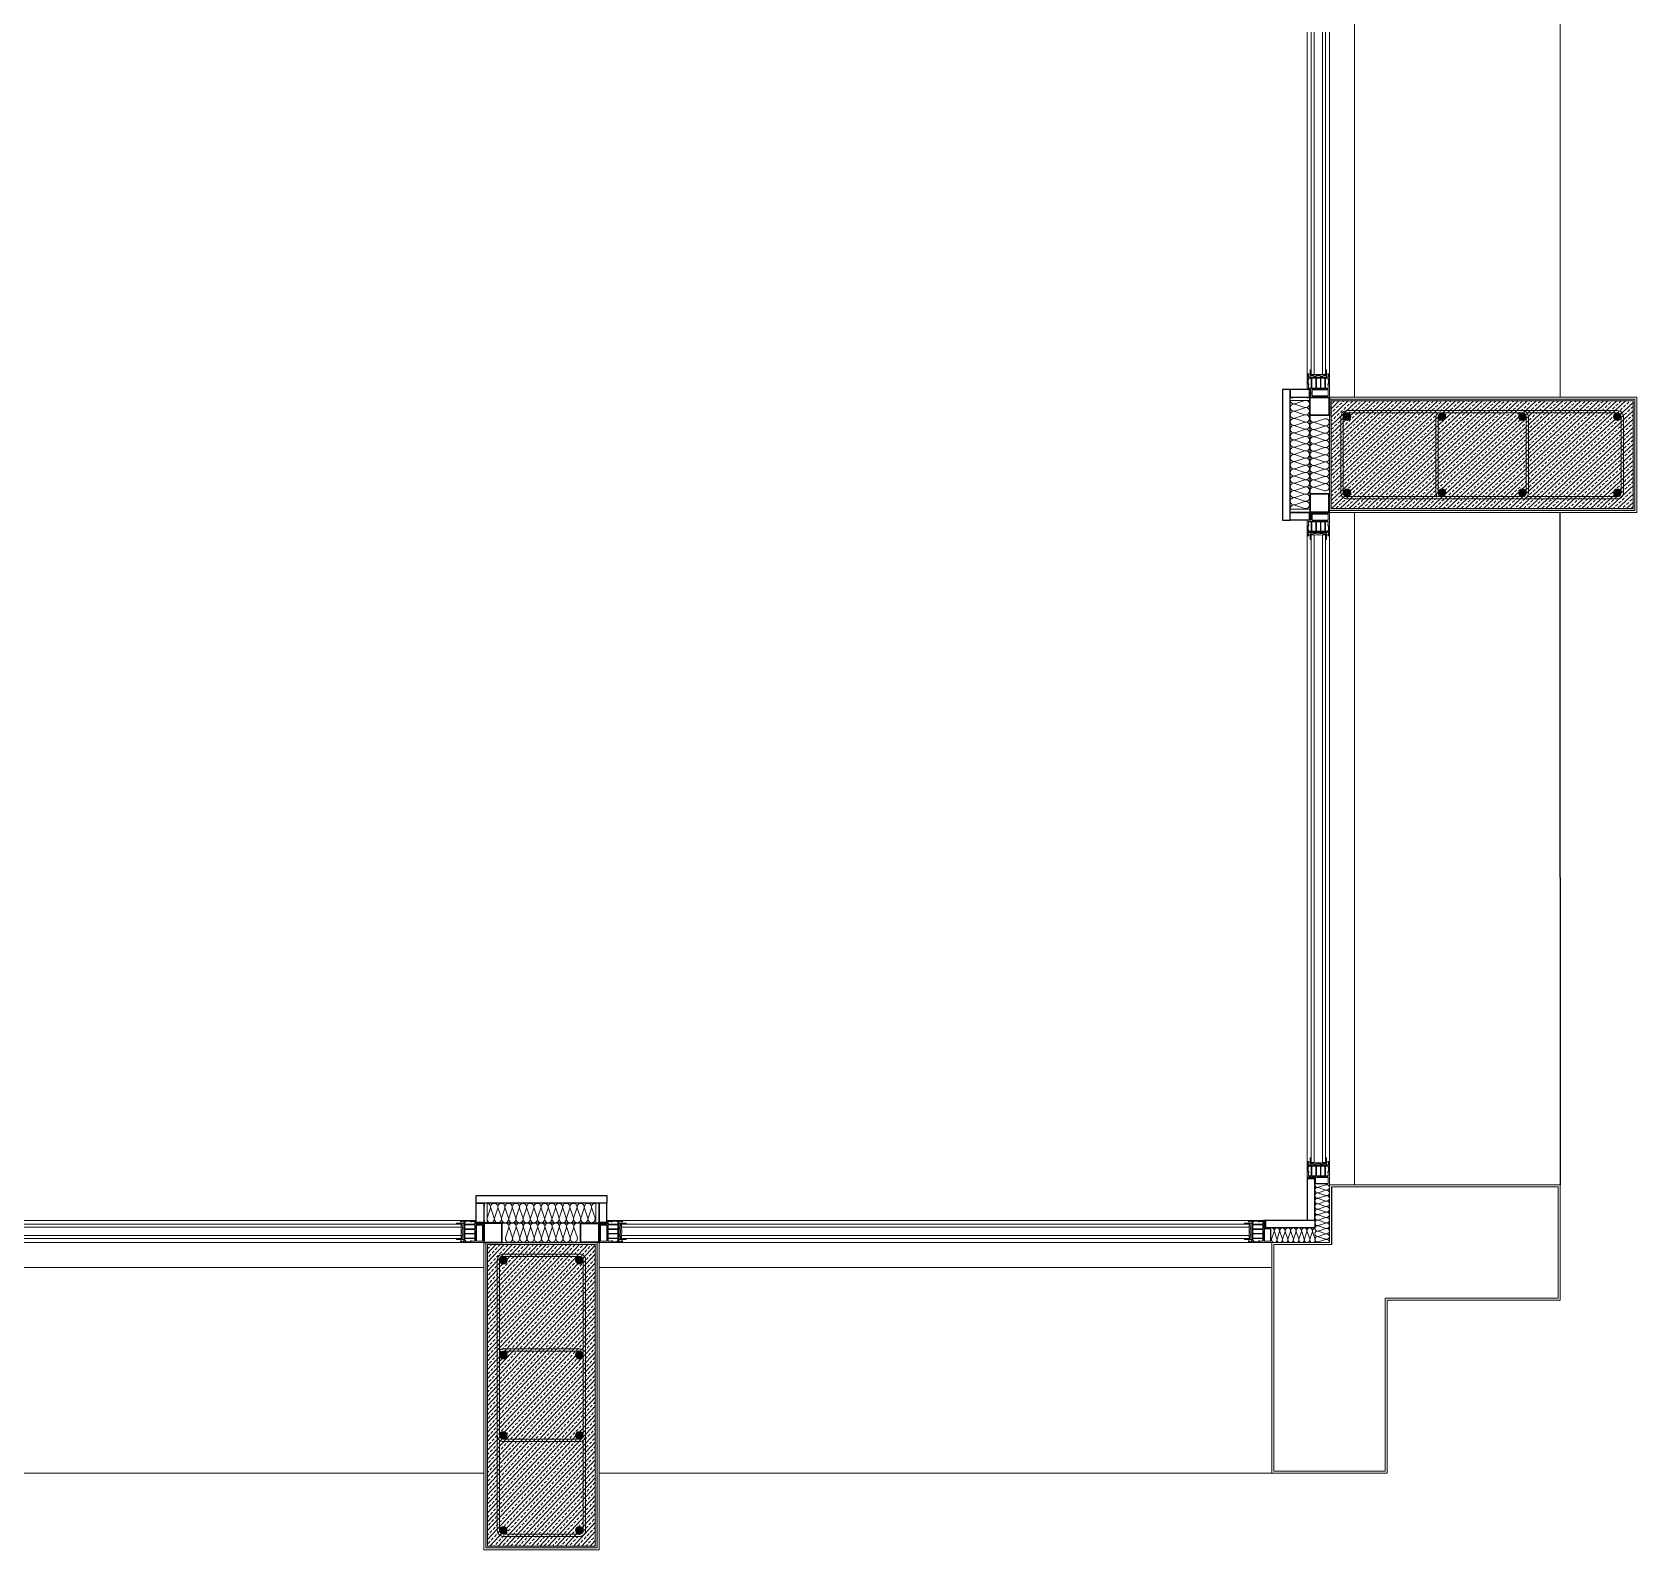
# Model space of a CAD drawing. Header units: metres. Extents: x -175 to 101, y -7 to 93.
# Drawn here: x -52.179 to -48.004, y 25.776 to 29.726 of the extents above; entities that cross this region are included whole.
import ezdxf

# ---------------------------------------------------------------- set-up
doc = ezdxf.new("R2010")
doc.units = ezdxf.units.M
doc.linetypes.add('GESTRICHELT', pattern=[0.75, 0.5, -0.25])
for name, color, linetype, lineweight, transparency in [('DC_AISLAMIENTO', 14, 'Continuous', 9, 0.3), ('DC_ARMADURA', 251, 'Continuous', 9, 0.3), ('DC_SOMBREADO', 252, 'Continuous', 9, 0.4), ('DC_TRANSPARENTE', 251, 'Continuous', 9, 0.4)]:
    doc.layers.add(name, color=color, linetype=linetype, lineweight=lineweight, transparency=transparency)
doc.layers.add('DC_LINEA', color=251, linetype='Continuous', lineweight=9)
pattern_1 = [(45, (2441.5511178, 6260.1290218), (-0.00112253201513, 0.00112253201513), []), (135, (2441.5511178, 6260.1290218), (-0.00112253201513, -0.00112253201513), [])]

# ---------------------------------------------------------------- blocks, each defined once
blk = doc.blocks.new('AISLM1')
at = {"layer": 'DC_AISLAMIENTO'}
for p, q in [((-6235.44, 2491.68), (-6235.419, 2491.743)), ((-6235.417, 2491.743), (-6235.396, 2491.68))]:
    blk.add_line(p, q, dxfattribs=at)
for centre, start, end in [((-6235.44, 2491.749), 345, 90), ((-6235.418, 2491.674), 165.0001, 15), ((-6235.395, 2491.749), 90, 195)]:
    blk.add_arc(centre, 0.0225, start, end, dxfattribs=at)
blk = doc.blocks.new('PILAR DE ACEROO')
at = {"layer": 'DC_SOMBREADO', "linetype": 'Continuous', "true_color": 0x000000, "transparency": 33554495}
h = blk.add_hatch(color=18, dxfattribs=at)
h.dxf.hatch_style = 1
h.paths.add_polyline_path([(-6241.0549, 2490.2542), (-6241.3449, 2490.2542), (-6241.3449, 2489.4592), (-6241.0549, 2489.4592)])
h.paths.add_polyline_path([(-6241.0599, 2490.2492), (-6241.0599, 2489.4642), (-6241.3399, 2489.4642), (-6241.3399, 2490.2492)], flags=16)
at = {"layer": 'DC_LINEA', "linetype": 'Continuous'}
for points in [[(-6241.3449, 2489.4592), (-6241.0549, 2489.4592), (-6241.0549, 2490.2542), (-6241.3449, 2490.2542)], [(-6241.3399, 2489.4642), (-6241.0599, 2489.4642), (-6241.0599, 2490.2492), (-6241.3399, 2490.2492)]]:
    blk.add_lwpolyline(points, close=True, dxfattribs=at)
blk = doc.blocks.new('PILAR')
at = {"layer": 'DC_ARMADURA'}
h = blk.add_hatch(color=256, dxfattribs=at)
edge = h.paths.add_edge_path()
edge.add_arc((-6240.6805, 2491.3112), 0.01, 0, 360)
h = blk.add_hatch(color=256, dxfattribs=at)
edge = h.paths.add_edge_path()
edge.add_arc((-6240.4825, 2491.3112), 0.01, 0, 360)
h = blk.add_hatch(color=256, dxfattribs=at)
edge = h.paths.add_edge_path()
edge.add_arc((-6240.6805, 2491.0641), 0.01, 0, 360)
h = blk.add_hatch(color=256, dxfattribs=at)
edge = h.paths.add_edge_path()
edge.add_arc((-6240.4825, 2491.0641), 0.01, 0, 360)
h = blk.add_hatch(color=256, dxfattribs=at)
edge = h.paths.add_edge_path()
edge.add_arc((-6240.6805, 2490.8554), 0.01, 0, 360)
h = blk.add_hatch(color=256, dxfattribs=at)
edge = h.paths.add_edge_path()
edge.add_arc((-6240.4825, 2490.8554), 0.01, 0, 360)
h = blk.add_hatch(color=256, dxfattribs=at)
edge = h.paths.add_edge_path()
edge.add_arc((-6240.6805, 2490.6082), 0.01, 0, 360)
h = blk.add_hatch(color=256, dxfattribs=at)
edge = h.paths.add_edge_path()
edge.add_arc((-6240.4825, 2490.6082), 0.01, 0, 360)
at = {"layer": 'DC_SOMBREADO', "linetype": 'Continuous', "true_color": 0x000000, "transparency": 33554495}
h = blk.add_hatch(dxfattribs=at)
h.set_pattern_fill('BRASS', color=18, scale=0.0025, angle=47)
h.set_pattern_definition([(47, (0.165137, -2.296176), (-0.011610240013, 0.010826723966), []), (47, (0.159331, -2.290762), (-0.011610240013, 0.010826723966), [0.0079375, -0.00396875])])
h.paths.add_polyline_path([(-6240.4415, 2491.3522), (-6240.7215, 2491.3522), (-6240.7215, 2490.5672), (-6240.4415, 2490.5672)])
at = {"layer": 'DC_ARMADURA'}
for p, q in [((-6240.6905, 2490.8429), (-6240.6905, 2490.6082)), ((-6240.4725, 2490.6082), (-6240.4725, 2490.8429)), ((-6240.6805, 2490.5982), (-6240.4825, 2490.5982))]:
    blk.add_line(p, q, dxfattribs=at)
for points in [[(-6240.6965, 2490.6082, 0.414214), (-6240.6805, 2490.5922), (-6240.4825, 2490.5922, 0.414214), (-6240.4665, 2490.6082), (-6240.4665, 2491.3112, 0.414214), (-6240.4825, 2491.3272), (-6240.6805, 2491.3272, 0.414214), (-6240.6965, 2491.3112)], [(-6240.4725, 2491.3112, 0.414214), (-6240.4825, 2491.3212), (-6240.6805, 2491.3212, 0.414214), (-6240.6905, 2491.3112), (-6240.6905, 2490.8554, 0.414214), (-6240.6805, 2490.8454), (-6240.4825, 2490.8454, 0.414214), (-6240.4725, 2490.8554)]]:
    blk.add_lwpolyline(points, format="xyb", close=True, dxfattribs=at)
for points in [[(-6240.4725, 2491.0766, 0.170404), (-6240.4825, 2491.0801), (-6240.6805, 2491.0801, 0.170404), (-6240.6905, 2491.0766)], [(-6240.4725, 2491.0641, 0.414214), (-6240.4825, 2491.0741), (-6240.6805, 2491.0741, 0.414214), (-6240.6905, 2491.0641)], [(-6240.6965, 2490.8554, 0.414214), (-6240.6805, 2490.8394), (-6240.4825, 2490.8394, 0.414214), (-6240.4665, 2490.8554)]]:
    blk.add_lwpolyline(points, format="xyb", dxfattribs=at)
for centre in [(-6240.6805, 2491.3112), (-6240.4825, 2491.3112), (-6240.6805, 2491.0641), (-6240.4825, 2491.0641), (-6240.6805, 2490.8554), (-6240.4825, 2490.8554), (-6240.6805, 2490.6082), (-6240.4825, 2490.6082)]:
    blk.add_circle(centre, 0.01, dxfattribs=at)
for centre, start, end in [((-6240.6805, 2490.6082), 180, 270), ((-6240.4825, 2490.6082), 270, 0)]:
    blk.add_arc(centre, 0.01, start, end, dxfattribs=at)
at = {"layer": 'DC_LINEA', "linetype": 'Continuous'}
for p, q in [((-6240.7315, 2491.3572), (-6240.4315, 2491.3572)), ((-6240.7255, 2491.3572), (-6240.7265, 2491.3572))]:
    blk.add_line(p, q, dxfattribs=at)
blk.add_lwpolyline([(-6240.7315, 2491.3572), (-6240.7315, 2490.5572), (-6240.4315, 2490.5572), (-6240.4315, 2491.3572)], dxfattribs=at)
blk.add_blockref('PILAR DE ACEROO', (0.6184, 1.1031), dxfattribs=at)
blk = doc.blocks.new('C70')
at = {"const_width": 2}
for points in [[(-34.5, 1.3), (-34.5, 29)], [(-33.3, 0), (-32, 0)], [(-29.9, 1.1), (-26.1, 1.1)], [(23, 0), (-24, 0)], [(28.9, 1.1), (25, 1.1)], [(32.2, 0), (30.9, 0)], [(33.5, 1.3), (33.5, 29)]]:
    blk.add_lwpolyline(points, dxfattribs=at)
for points in [[(-33.3, 0, -0.414214), (-34.5, 1.3)], [(-29.9, 1.1, 0.247529), (-31, 0.5, -0.247529), (-32, 0)], [(-24, 0, -0.247529), (-25.1, 0.5, 0.247529), (-26.1, 1.1)], [(23, 0, 0.247529), (24, 0.5, -0.247529), (25, 1.1)], [(28.9, 1.1, -0.247529), (29.9, 0.5, 0.247529), (30.9, 0)], [(32.2, 0, 0.414214), (33.5, 1.3)]]:
    blk.add_lwpolyline(points, format="xyb", dxfattribs=at)
blk = doc.blocks.new('VENT555')
for p, q in [((2383.4051, 1578.1346), (2383.4051, 1578.1277)), ((2383.4051, 1578.1261), (2383.4051, 1578.1155)), ((2383.4051, 1578.1139), (2383.4051, 1578.1034)), ((2383.4084, 1578.125), (2383.4084, 1578.0833)), ((2383.4251, 1578.125), (2383.4251, 1578.0833)), ((2383.4051, 1578.1023), (2383.4051, 1578.0917)), ((2383.4051, 1578.0901), (2383.4051, 1578.0833))]:
    blk.add_line(p, q)
at = {"layer": 'DC_LINEA', "color": 7, "lineweight": 0}
for p, q in [((2383.3127, 1578.1277), (2382.4784, 1578.1277)), ((2382.4784, 1578.1198), (2383.3127, 1578.1198)), ((2383.3698, 1578.1277), (2383.3127, 1578.1277)), ((2383.3127, 1578.1198), (2383.3698, 1578.1198)), ((2383.3677, 1578.1335), (2383.3677, 1578.1378)), ((2383.3677, 1578.1378), (2383.4084, 1578.1378)), ((2383.3709, 1578.1335), (2383.3677, 1578.1335)), ((2383.3767, 1578.1356), (2383.3693, 1578.1356)), ((2383.3693, 1578.1356), (2383.3693, 1578.1346)), ((2383.3693, 1578.1346), (2383.3709, 1578.1346)), ((2383.3698, 1578.1198), (2383.3698, 1578.1277)), ((2383.3709, 1578.1346), (2383.3709, 1578.1341)), ((2383.3709, 1578.1341), (2383.3709, 1578.1335)), ((2383.3751, 1578.1335), (2383.3751, 1578.1346)), ((2383.3751, 1578.1346), (2383.3767, 1578.1346)), ((2383.3815, 1578.1335), (2383.3751, 1578.1335)), ((2383.3767, 1578.1346), (2383.3767, 1578.1356)), ((2383.3778, 1578.0864), (2383.3778, 1578.1314)), ((2383.3778, 1578.1314), (2383.3794, 1578.1314)), ((2383.3794, 1578.1314), (2383.3794, 1578.1277)), ((2383.3794, 1578.1277), (2383.4051, 1578.1277)), ((2383.4051, 1578.1261), (2383.3794, 1578.1261)), ((2383.3794, 1578.1261), (2383.3794, 1578.1155)), ((2383.3794, 1578.1155), (2383.4051, 1578.1155)), ((2383.3794, 1578.1034), (2383.3794, 1578.1139)), ((2383.3794, 1578.1139), (2383.4051, 1578.1139)), ((2383.3946, 1578.1356), (2383.3799, 1578.1356)), ((2383.3799, 1578.1356), (2383.3799, 1578.1346)), ((2383.3799, 1578.1346), (2383.3815, 1578.1346)), ((2383.3815, 1578.1346), (2383.3815, 1578.1335)), ((2383.3936, 1578.1335), (2383.3936, 1578.1346)), ((2383.3936, 1578.1346), (2383.3946, 1578.1346)), ((2383.3967, 1578.1335), (2383.3936, 1578.1335)), ((2383.3946, 1578.1346), (2383.3946, 1578.1356)), ((2383.4051, 1578.1346), (2383.3967, 1578.1346)), ((2383.3967, 1578.1346), (2383.3967, 1578.1335)), ((2383.4084, 1578.1378), (2383.4084, 1578.1282)), ((2383.4084, 1578.1282), (2383.4284, 1578.1282)), ((2383.4084, 1578.125), (2383.4251, 1578.125)), ((2383.3127, 1578.0981), (2382.4784, 1578.0981)), ((2382.4784, 1578.0901), (2383.3127, 1578.0901)), ((2383.3698, 1578.0981), (2383.3127, 1578.0981)), ((2383.3127, 1578.0901), (2383.3698, 1578.0901)), ((2383.3709, 1578.0843), (2383.3677, 1578.0843)), ((2383.3677, 1578.0843), (2383.3677, 1578.0801)), ((2383.3677, 1578.0801), (2383.4084, 1578.0801)), ((2383.3693, 1578.0822), (2383.3693, 1578.0833)), ((2383.3693, 1578.0833), (2383.3709, 1578.0833)), ((2383.3767, 1578.0822), (2383.3693, 1578.0822)), ((2383.3698, 1578.0901), (2383.3698, 1578.0981)), ((2383.3709, 1578.0838), (2383.3709, 1578.0843)), ((2383.3709, 1578.0833), (2383.3709, 1578.0838)), ((2383.3815, 1578.0843), (2383.3751, 1578.0843)), ((2383.3751, 1578.0843), (2383.3751, 1578.0833)), ((2383.3751, 1578.0833), (2383.3767, 1578.0833)), ((2383.3767, 1578.0833), (2383.3767, 1578.0822)), ((2383.3794, 1578.0864), (2383.3778, 1578.0864)), ((2383.4051, 1578.1034), (2383.3794, 1578.1034)), ((2383.4051, 1578.1023), (2383.3794, 1578.1023)), ((2383.3794, 1578.1023), (2383.3794, 1578.0917)), ((2383.3794, 1578.0917), (2383.4051, 1578.0917)), ((2383.4051, 1578.0901), (2383.3794, 1578.0901)), ((2383.3794, 1578.0901), (2383.3794, 1578.0864)), ((2383.3799, 1578.0822), (2383.3799, 1578.0833)), ((2383.3799, 1578.0833), (2383.3815, 1578.0833)), ((2383.3946, 1578.0822), (2383.3799, 1578.0822)), ((2383.3815, 1578.0833), (2383.3815, 1578.0843)), ((2383.3967, 1578.0843), (2383.3936, 1578.0843)), ((2383.3936, 1578.0843), (2383.3936, 1578.0833)), ((2383.3936, 1578.0833), (2383.3946, 1578.0833)), ((2383.3946, 1578.0833), (2383.3946, 1578.0822)), ((2383.3967, 1578.0833), (2383.3967, 1578.0843)), ((2383.4051, 1578.0833), (2383.3967, 1578.0833)), ((2383.4251, 1578.0833), (2383.4084, 1578.0833)), ((2383.4284, 1578.0801), (2383.4084, 1578.0801))]:
    blk.add_line(p, q, dxfattribs=at)
at = {"layer": 'DC_LINEA', "color": 8, "lineweight": 0, "true_color": 0x767676}
for points in [[(2383.3677, 1578.1378), (2383.3127, 1578.1378), (2382.4784, 1578.1378)], [(2383.3698, 1578.1198), (2383.3693, 1578.1087), (2383.3698, 1578.0981)], [(2383.3677, 1578.0801), (2383.3127, 1578.0801), (2382.4784, 1578.0801)]]:
    blk.add_lwpolyline(points, dxfattribs=at)
at = {"layer": 'DC_LINEA', "color": 7, "lineweight": 0}
blk.add_lwpolyline([(2383.3725, 1578.1134), (2383.3735, 1578.115), (2383.3735, 1578.1198), (2383.3725, 1578.1214), (2383.3725, 1578.1288), (2383.3577, 1578.1288), (2383.3577, 1578.1303), (2383.3762, 1578.1303), (2383.3762, 1578.0875), (2383.3577, 1578.0875), (2383.3577, 1578.0891), (2383.3725, 1578.0891), (2383.3725, 1578.0965), (2383.3735, 1578.0975), (2383.3735, 1578.1028), (2383.3725, 1578.1044)], close=True, dxfattribs=at)
at = {"layer": 'DC_LINEA', "color": 8, "lineweight": 5, "true_color": 0x767676}
blk.add_lwpolyline([(2383.3725, 1578.1303), (2383.373, 1578.1303)], dxfattribs=at)
at = {"layer": 'DC_LINEA', "lineweight": 25}
for points in [[(2383.4284, 1578.0801), (2383.4765, 1578.0801), (2383.4765, 1578.1311), (2383.4284, 1578.1311)], [(2383.4296, 1578.0813), (2383.4755, 1578.0813), (2383.4755, 1578.1299), (2383.4296, 1578.1299)]]:
    blk.add_lwpolyline(points, close=True, dxfattribs=at)

msp = doc.modelspace()

# ---------------------------------------------------------------- hatches: boundary and pattern name
at = {"layer": 'DC_SOMBREADO', "transparency": 33554526}
h = msp.add_hatch(dxfattribs=at)
h.set_pattern_fill('NET', color=256, scale=0.0005, angle=45)
h.set_pattern_definition(pattern_1)
h.paths.add_polyline_path([(-48.906, 28.4755), (-48.906, 28.4765), (-48.855, 28.4765), (-48.855, 28.4755)])
h = msp.add_hatch(dxfattribs=at)
h.set_pattern_fill('NET', color=256, scale=0.0005, angle=45)
h.set_pattern_definition(pattern_1)
h.paths.add_polyline_path([(-50.7039, 26.6776), (-50.7049, 26.6776), (-50.7049, 26.6266), (-50.7039, 26.6266)])

# ---------------------------------------------------------------- linework, layer by layer
at = {"color": 0}
for p, q in [((-48.8568, 28.7907), (-48.8521, 28.7954)), ((-48.8568, 28.7931), (-48.855, 28.7949)), ((-48.8568, 28.7948), (-48.8521, 28.7902)), ((-48.8568, 28.7883), (-48.8521, 28.7929)), ((-48.8568, 28.7924), (-48.8521, 28.7878)), ((-48.8568, 28.7859), (-48.8521, 28.7905)), ((-48.8568, 28.79), (-48.8524, 28.7857)), ((-48.8568, 28.7876), (-48.8552, 28.7861)), ((-48.8568, 28.781), (-48.8524, 28.7853)), ((-48.8568, 28.7851), (-48.8521, 28.7805)), ((-48.8568, 28.7834), (-48.8552, 28.7849)), ((-48.8568, 28.7786), (-48.8521, 28.7832)), ((-48.8568, 28.7827), (-48.8521, 28.7781)), ((-48.8568, 28.7762), (-48.8521, 28.7808)), ((-48.8568, 28.7803), (-48.8521, 28.7757)), ((-48.8568, 28.7779), (-48.855, 28.7761)), ((-48.8543, 28.7948), (-48.8521, 28.7926)), ((-48.8543, 28.7762), (-48.8521, 28.7784)), ((-48.8541, 28.7862), (-48.8521, 28.7881)), ((-48.8541, 28.7849), (-48.8521, 28.7829)), ((-48.8524, 28.7953), (-48.8521, 28.795)), ((-48.8524, 28.7757), (-48.8521, 28.776)), ((-48.8522, 28.7856), (-48.8521, 28.7857)), ((-48.8522, 28.7854), (-48.8521, 28.7853)), ((-48.8568, 28.4707), (-48.8521, 28.4754)), ((-48.8568, 28.4731), (-48.855, 28.4749)), ((-48.8568, 28.4748), (-48.8521, 28.4702)), ((-48.8543, 28.4748), (-48.8521, 28.4726)), ((-48.8524, 28.4753), (-48.8521, 28.475)), ((-48.8568, 28.4683), (-48.8521, 28.4729)), ((-48.8568, 28.4724), (-48.8521, 28.4678)), ((-48.8568, 28.4659), (-48.8521, 28.4705)), ((-48.8568, 28.47), (-48.8524, 28.4657)), ((-48.8568, 28.4676), (-48.8552, 28.4661)), ((-48.8568, 28.461), (-48.8524, 28.4653)), ((-48.8568, 28.4651), (-48.8521, 28.4605)), ((-48.8568, 28.4634), (-48.8552, 28.4649)), ((-48.8568, 28.4586), (-48.8521, 28.4632)), ((-48.8568, 28.4627), (-48.8521, 28.4581)), ((-48.8568, 28.4562), (-48.8521, 28.4608)), ((-48.8568, 28.4603), (-48.8521, 28.4557)), ((-48.8568, 28.4579), (-48.855, 28.4561)), ((-48.8543, 28.4562), (-48.8521, 28.4584)), ((-48.8541, 28.4662), (-48.8521, 28.4681)), ((-48.8541, 28.4649), (-48.8521, 28.4629)), ((-48.8524, 28.4557), (-48.8521, 28.456)), ((-48.8522, 28.4656), (-48.8521, 28.4657)), ((-48.8522, 28.4654), (-48.8521, 28.4653)), ((-48.857, 26.7413), (-48.8617, 26.7459)), ((-48.8617, 26.7456), (-48.8613, 26.7459)), ((-48.8612, 26.7413), (-48.8565, 26.7459)), ((-48.8612, 26.7437), (-48.8589, 26.7459)), ((-48.8594, 26.7413), (-48.8612, 26.743)), ((-48.8546, 26.7413), (-48.8593, 26.7459)), ((-48.8588, 26.7413), (-48.8541, 26.7459)), ((-48.8522, 26.7413), (-48.8569, 26.7459)), ((-48.8564, 26.7413), (-48.852, 26.7456)), ((-48.8525, 26.744), (-48.8545, 26.7459)), ((-48.8539, 26.7413), (-48.8524, 26.7428)), ((-48.8519, 26.7458), (-48.852, 26.7459)), ((-48.8518, 26.7458), (-48.8516, 26.7459)), ((-48.8473, 26.7413), (-48.8516, 26.7456)), ((-48.8515, 26.7413), (-48.8468, 26.7459)), ((-48.8497, 26.7413), (-48.8513, 26.7428)), ((-48.8512, 26.744), (-48.8492, 26.7459)), ((-48.8449, 26.7413), (-48.8496, 26.7459)), ((-48.8491, 26.7413), (-48.8444, 26.7459)), ((-48.8425, 26.7413), (-48.8472, 26.7459)), ((-48.8467, 26.7413), (-48.842, 26.7459)), ((-48.8425, 26.7437), (-48.8448, 26.7459)), ((-48.8442, 26.7413), (-48.8425, 26.743)), ((-48.842, 26.7456), (-48.8424, 26.7459)), ((-51.0191, 26.6283), (-51.0238, 26.6237)), ((-51.0238, 26.624), (-51.0234, 26.6237)), ((-51.0215, 26.6283), (-51.0233, 26.6265)), ((-51.0233, 26.6283), (-51.0186, 26.6237)), ((-51.0233, 26.6259), (-51.021, 26.6237)), ((-51.0167, 26.6283), (-51.0214, 26.6237)), ((-51.0209, 26.6283), (-51.0162, 26.6237)), ((-51.0143, 26.6283), (-51.019, 26.6237)), ((-51.0185, 26.6283), (-51.0141, 26.624)), ((-51.0146, 26.6256), (-51.0166, 26.6237)), ((-51.016, 26.6283), (-51.0145, 26.6268)), ((-51.014, 26.6238), (-51.0141, 26.6237)), ((-51.0139, 26.6238), (-51.0137, 26.6237)), ((-51.0094, 26.6283), (-51.0137, 26.624)), ((-51.0136, 26.6283), (-51.0089, 26.6237)), ((-51.0118, 26.6283), (-51.0134, 26.6268)), ((-51.0133, 26.6256), (-51.0113, 26.6237)), ((-51.007, 26.6283), (-51.0117, 26.6237)), ((-51.0112, 26.6283), (-51.0065, 26.6237)), ((-51.0046, 26.6283), (-51.0093, 26.6237)), ((-51.0088, 26.6283), (-51.0041, 26.6237)), ((-51.0046, 26.6259), (-51.0069, 26.6237)), ((-51.0063, 26.6283), (-51.0046, 26.6265)), ((-51.0041, 26.624), (-51.0045, 26.6237)), ((-50.6991, 26.6283), (-50.7038, 26.6237)), ((-50.7038, 26.624), (-50.7034, 26.6237)), ((-50.7015, 26.6283), (-50.7033, 26.6265)), ((-50.7033, 26.6283), (-50.6986, 26.6237)), ((-50.7033, 26.6259), (-50.701, 26.6237)), ((-50.6967, 26.6283), (-50.7014, 26.6237)), ((-50.7009, 26.6283), (-50.6962, 26.6237)), ((-50.6943, 26.6283), (-50.699, 26.6237)), ((-50.6985, 26.6283), (-50.6941, 26.624)), ((-50.6946, 26.6256), (-50.6966, 26.6237)), ((-50.696, 26.6283), (-50.6945, 26.6268)), ((-50.694, 26.6238), (-50.6942, 26.6237)), ((-50.6939, 26.6238), (-50.6937, 26.6237)), ((-50.6894, 26.6283), (-50.6937, 26.624)), ((-50.6936, 26.6283), (-50.6889, 26.6237)), ((-50.6918, 26.6283), (-50.6934, 26.6268)), ((-50.6933, 26.6256), (-50.6913, 26.6237)), ((-50.687, 26.6283), (-50.6917, 26.6237)), ((-50.6912, 26.6283), (-50.6865, 26.6237)), ((-50.6846, 26.6283), (-50.6893, 26.6237)), ((-50.6888, 26.6283), (-50.6841, 26.6237)), ((-50.6846, 26.6259), (-50.6869, 26.6237)), ((-50.6863, 26.6283), (-50.6846, 26.6265)), ((-50.6841, 26.624), (-50.6845, 26.6237)), ((-48.9697, 26.6286), (-48.9744, 26.6333)), ((-48.974, 26.6332), (-48.9744, 26.6329)), ((-48.9697, 26.6327), (-48.9744, 26.6281)), ((-48.9721, 26.6327), (-48.9744, 26.6305)), ((-48.9697, 26.6262), (-48.9744, 26.6308)), ((-48.9697, 26.6303), (-48.9744, 26.6257)), ((-48.9697, 26.6238), (-48.9744, 26.6284)), ((-48.9724, 26.6241), (-48.9744, 26.626)), ((-48.9742, 26.6235), (-48.9744, 26.6236)), ((-48.9742, 26.6233), (-48.9744, 26.6232)), ((-48.9697, 26.623), (-48.9744, 26.6184)), ((-48.9724, 26.6228), (-48.9744, 26.6208)), ((-48.9697, 26.6165), (-48.9744, 26.6211)), ((-48.9697, 26.6206), (-48.9744, 26.616)), ((-48.9697, 26.6141), (-48.9744, 26.6187)), ((-48.9697, 26.6182), (-48.9744, 26.6136)), ((-48.9721, 26.6141), (-48.9744, 26.6163)), ((-48.974, 26.6136), (-48.9744, 26.6139)), ((-48.9697, 26.6279), (-48.974, 26.6236)), ((-48.9697, 26.6189), (-48.974, 26.6232)), ((-48.9697, 26.631), (-48.9715, 26.6328)), ((-48.9697, 26.6158), (-48.9715, 26.614)), ((-48.9697, 26.6255), (-48.9712, 26.624)), ((-48.9697, 26.6213), (-48.9712, 26.6228))]:
    msp.add_line(p, q, dxfattribs=at)
for p, q in [((-48.855, 28.7274), (-48.855, 28.5237)), ((-48.2039, 27.5255), (-48.2039, 28.4755)), ((-48.2039, 27.5255), (-48.2039, 26.7255)), ((-48.8584, 26.7487), (-48.8516, 26.7487)), ((-48.85, 26.7487), (-48.8394, 26.7487)), ((-48.8398, 26.7455), (-48.8072, 26.7455)), ((-48.8398, 26.7287), (-48.8072, 26.7287)), ((-48.8378, 26.7487), (-48.8272, 26.7487)), ((-48.8262, 26.7487), (-48.8156, 26.7487)), ((-48.814, 26.7487), (-48.8071, 26.7487)), ((-48.7989, 26.7205), (-48.7989, 26.5705)), ((-50.9558, 26.6266), (-50.7521, 26.6266)), ((-48.9772, 26.63), (-48.9772, 26.6231)), ((-48.9772, 26.6215), (-48.9772, 26.611)), ((-48.9772, 26.6094), (-48.9772, 26.5988)), ((-48.9772, 26.5977), (-48.9772, 26.5871)), ((-48.9739, 26.6114), (-48.9739, 26.5787)), ((-48.9572, 26.6114), (-48.9572, 26.5787)), ((-48.9772, 26.5856), (-48.9772, 26.5787))]:
    msp.add_line(p, q)
for points in [[(-48.926, 28.7955), (-48.926, 28.4555), (-48.906, 28.4555), (-48.906, 28.7955)], [(-48.8521, 28.7755), (-48.8521, 28.7955), (-48.906, 28.7955), (-48.906, 28.7755)], [(-48.8521, 28.4755), (-48.8521, 28.4555), (-48.906, 28.4555), (-48.906, 28.4755)], [(-48.8618, 26.7413), (-48.8618, 26.6334), (-48.8418, 26.6334), (-48.8418, 26.7413)], [(-51.0239, 26.6976), (-50.6839, 26.6976), (-50.6839, 26.6776), (-51.0239, 26.6776)], [(-51.0039, 26.6237), (-51.0239, 26.6237), (-51.0239, 26.6776), (-51.0039, 26.6776)], [(-50.7039, 26.6237), (-50.6839, 26.6237), (-50.6839, 26.6776), (-50.7039, 26.6776)], [(-48.9697, 26.6334), (-48.8418, 26.6334), (-48.8418, 26.6134), (-48.9697, 26.6134)]]:
    msp.add_lwpolyline(points, close=True)
at = {"layer": 'DC_AISLAMIENTO'}
for p, q in [((-48.8329, 26.577), (-48.8129, 26.5836)), ((-48.83, 26.5755), (-48.8329, 26.5765))]:
    msp.add_line(p, q, dxfattribs=at)
for centre, start, end in [((-48.8347, 26.5838), 180, 285), ((-48.8347, 26.5696), 75, 123.8522), ((-48.811, 26.5767), 350.2396, 105)]:
    msp.add_arc(centre, 0.00711, start, end, dxfattribs=at)
at = {"layer": 'DC_LINEA', "linetype": 'Continuous'}
for p, q in [((-48.2039, 30.6755), (-48.2039, 28.7755)), ((-48.8568, 28.7755), (-48.906, 28.7755)), ((-48.8568, 28.7955), (-48.8568, 28.7855)), ((-48.8568, 28.7755), (-48.8568, 28.7855)), ((-48.8521, 28.778), (-48.8521, 28.7755)), ((-48.906, 28.4765), (-48.906, 28.4755)), ((-48.8568, 28.4755), (-48.906, 28.4755)), ((-48.8568, 28.4755), (-48.8568, 28.4655)), ((-48.8568, 28.4555), (-48.8568, 28.4655)), ((-48.8618, 26.7413), (-48.8518, 26.7413)), ((-48.8418, 26.7413), (-48.8518, 26.7413)), ((-48.8443, 26.7459), (-48.8418, 26.7459)), ((-48.8418, 26.7413), (-48.8418, 26.6829)), ((-48.8039, 26.7255), (-48.8039, 26.5755)), ((-51.0039, 26.6283), (-51.0039, 26.6776)), ((-50.7049, 26.6776), (-50.7039, 26.6776)), ((-50.7039, 26.6283), (-50.7039, 26.6776)), ((-51.0239, 26.6283), (-51.0139, 26.6283)), ((-51.0039, 26.6283), (-51.0139, 26.6283)), ((-51.0064, 26.6237), (-51.0039, 26.6237)), ((-50.7039, 26.6283), (-50.6939, 26.6283)), ((-50.6839, 26.6283), (-50.6939, 26.6283)), ((-48.9744, 26.6159), (-48.9744, 26.6134)), ((-48.9697, 26.6334), (-48.9697, 26.6234)), ((-48.9697, 26.6134), (-48.9697, 26.6234)), ((-48.9697, 26.6134), (-48.9114, 26.6134)), ((-48.9527, 26.5755), (-50.7039, 26.5755)), ((-48.7989, 26.5705), (-48.9489, 26.5705)), ((-52.9039, 25.9755), (-51.0039, 25.9755)), ((-48.9539, 25.9755), (-50.7039, 25.9755))]:
    msp.add_line(p, q, dxfattribs=at)
at = {"layer": 'DC_LINEA'}
for p, q in [((-48.855, 28.5237), (-48.8039, 28.5237)), ((-48.906, 28.4765), (-48.855, 28.4765)), ((-48.906, 28.4755), (-48.855, 28.4755)), ((-50.7049, 26.6776), (-50.7049, 26.6266)), ((-50.7039, 26.6776), (-50.7039, 26.6266)), ((-50.7521, 26.6266), (-50.7521, 26.5755))]:
    msp.add_line(p, q, dxfattribs=at)
at = {"layer": 'DC_LINEA', "color": 7, "lineweight": 0}
for p, q in [((-48.8516, 26.8412), (-48.8516, 27.5255)), ((-48.8436, 27.5255), (-48.8436, 26.8412)), ((-48.8219, 26.8412), (-48.8219, 27.5255)), ((-48.814, 27.5255), (-48.814, 26.8412)), ((-48.8516, 26.784), (-48.8516, 26.8412)), ((-48.8436, 26.8412), (-48.8436, 26.784)), ((-48.8219, 26.784), (-48.8219, 26.8412)), ((-48.814, 26.8412), (-48.814, 26.784)), ((-48.8574, 26.7862), (-48.8616, 26.7862)), ((-48.8616, 26.7862), (-48.8616, 26.7455)), ((-48.8595, 26.7772), (-48.8595, 26.7846)), ((-48.8595, 26.7846), (-48.8584, 26.7846)), ((-48.8584, 26.7772), (-48.8595, 26.7772)), ((-48.8595, 26.7593), (-48.8595, 26.774)), ((-48.8595, 26.774), (-48.8584, 26.774)), ((-48.8584, 26.7846), (-48.8584, 26.783)), ((-48.8584, 26.783), (-48.8579, 26.783)), ((-48.8574, 26.7787), (-48.8584, 26.7787)), ((-48.8584, 26.7787), (-48.8584, 26.7772)), ((-48.8584, 26.774), (-48.8584, 26.7724)), ((-48.8584, 26.7724), (-48.8574, 26.7724)), ((-48.8579, 26.783), (-48.8574, 26.783)), ((-48.8574, 26.783), (-48.8574, 26.7862)), ((-48.8574, 26.7724), (-48.8574, 26.7787)), ((-48.8103, 26.7761), (-48.8553, 26.7761)), ((-48.8553, 26.7761), (-48.8553, 26.7745)), ((-48.8553, 26.7745), (-48.8516, 26.7745)), ((-48.8436, 26.784), (-48.8516, 26.784)), ((-48.8516, 26.7745), (-48.8516, 26.7487)), ((-48.85, 26.7487), (-48.85, 26.7745)), ((-48.85, 26.7745), (-48.8394, 26.7745)), ((-48.8394, 26.7745), (-48.8394, 26.7487)), ((-48.8272, 26.7745), (-48.8378, 26.7745)), ((-48.8378, 26.7745), (-48.8378, 26.7487)), ((-48.8272, 26.7487), (-48.8272, 26.7745)), ((-48.8262, 26.7487), (-48.8262, 26.7745)), ((-48.8262, 26.7745), (-48.8156, 26.7745)), ((-48.814, 26.784), (-48.8219, 26.784)), ((-48.8156, 26.7745), (-48.8156, 26.7487)), ((-48.814, 26.7487), (-48.814, 26.7745)), ((-48.814, 26.7745), (-48.8103, 26.7745)), ((-48.8103, 26.7745), (-48.8103, 26.7761)), ((-48.8082, 26.783), (-48.8082, 26.7862)), ((-48.8082, 26.7862), (-48.8039, 26.7862)), ((-48.8076, 26.783), (-48.8082, 26.783)), ((-48.8082, 26.7724), (-48.8082, 26.7787)), ((-48.8082, 26.7787), (-48.8071, 26.7787)), ((-48.8071, 26.7724), (-48.8082, 26.7724)), ((-48.8071, 26.783), (-48.8076, 26.783)), ((-48.8061, 26.7846), (-48.8071, 26.7846)), ((-48.8071, 26.7846), (-48.8071, 26.783)), ((-48.8071, 26.7787), (-48.8071, 26.7772)), ((-48.8071, 26.7772), (-48.8061, 26.7772)), ((-48.8061, 26.774), (-48.8071, 26.774)), ((-48.8071, 26.774), (-48.8071, 26.7724)), ((-48.8061, 26.7772), (-48.8061, 26.7846)), ((-48.8061, 26.7593), (-48.8061, 26.774)), ((-48.8039, 26.7862), (-48.8039, 26.7455)), ((-48.8618, 26.7273), (-48.8618, 26.7459)), ((-48.8618, 26.7459), (-48.8418, 26.7459)), ((-48.8584, 26.7593), (-48.8595, 26.7593)), ((-48.8574, 26.7603), (-48.8584, 26.7603)), ((-48.8584, 26.7603), (-48.8584, 26.7593)), ((-48.8584, 26.7487), (-48.8584, 26.7571)), ((-48.8584, 26.7571), (-48.8574, 26.7571)), ((-48.8574, 26.7571), (-48.8574, 26.7603)), ((-48.8398, 26.7455), (-48.8398, 26.7287)), ((-48.8082, 26.7571), (-48.8082, 26.7603)), ((-48.8082, 26.7603), (-48.8071, 26.7603)), ((-48.8071, 26.7571), (-48.8082, 26.7571)), ((-48.8072, 26.7287), (-48.8072, 26.7455)), ((-48.8071, 26.7603), (-48.8071, 26.7593)), ((-48.8071, 26.7593), (-48.8061, 26.7593)), ((-48.8071, 26.7487), (-48.8071, 26.7571)), ((-48.8039, 26.7255), (-48.8039, 26.7455)), ((-49.0696, 26.6231), (-49.7539, 26.6231)), ((-49.7539, 26.6152), (-49.0696, 26.6152)), ((-49.0125, 26.6231), (-49.0696, 26.6231)), ((-49.0696, 26.6152), (-49.0125, 26.6152)), ((-49.0146, 26.6289), (-49.0146, 26.6332)), ((-49.0146, 26.6332), (-48.9739, 26.6332)), ((-49.0114, 26.6289), (-49.0146, 26.6289)), ((-49.0056, 26.6311), (-49.013, 26.6311)), ((-49.013, 26.6311), (-49.013, 26.63)), ((-49.013, 26.63), (-49.0114, 26.63)), ((-49.0125, 26.6152), (-49.0125, 26.6231)), ((-49.0114, 26.63), (-49.0114, 26.6295)), ((-49.0114, 26.6295), (-49.0114, 26.6289)), ((-49.0072, 26.6289), (-49.0072, 26.63)), ((-49.0072, 26.63), (-49.0056, 26.63)), ((-49.0008, 26.6289), (-49.0072, 26.6289)), ((-49.0056, 26.63), (-49.0056, 26.6311)), ((-49.0045, 26.5819), (-49.0045, 26.6268)), ((-49.0045, 26.6268), (-49.003, 26.6268)), ((-49.003, 26.6268), (-49.003, 26.6231)), ((-49.003, 26.6231), (-48.9772, 26.6231)), ((-48.9772, 26.6215), (-49.003, 26.6215)), ((-49.003, 26.6215), (-49.003, 26.611)), ((-49.003, 26.611), (-48.9772, 26.611)), ((-49.003, 26.5988), (-49.003, 26.6094)), ((-49.003, 26.6094), (-48.9772, 26.6094)), ((-48.9772, 26.5988), (-49.003, 26.5988)), ((-48.9772, 26.5977), (-49.003, 26.5977)), ((-49.003, 26.5977), (-49.003, 26.5871)), ((-48.9877, 26.6311), (-49.0024, 26.6311)), ((-49.0024, 26.6311), (-49.0024, 26.63)), ((-49.0024, 26.63), (-49.0008, 26.63)), ((-49.0008, 26.63), (-49.0008, 26.6289)), ((-48.9888, 26.6289), (-48.9888, 26.63)), ((-48.9888, 26.63), (-48.9877, 26.63)), ((-48.9856, 26.6289), (-48.9888, 26.6289)), ((-48.9877, 26.63), (-48.9877, 26.6311)), ((-48.9772, 26.63), (-48.9856, 26.63)), ((-48.9856, 26.63), (-48.9856, 26.6289)), ((-48.9558, 26.6334), (-48.9744, 26.6334)), ((-48.9744, 26.6334), (-48.9744, 26.6134)), ((-48.9739, 26.6114), (-48.9572, 26.6114)), ((-49.0696, 26.5935), (-49.7539, 26.5935)), ((-49.7539, 26.5856), (-49.0696, 26.5856)), ((-49.0125, 26.5935), (-49.0696, 26.5935)), ((-49.0696, 26.5856), (-49.0125, 26.5856)), ((-49.0114, 26.5797), (-49.0146, 26.5797)), ((-49.0146, 26.5797), (-49.0146, 26.5755)), ((-49.0146, 26.5755), (-48.9739, 26.5755)), ((-49.013, 26.5776), (-49.013, 26.5787)), ((-49.013, 26.5787), (-49.0114, 26.5787)), ((-49.0056, 26.5776), (-49.013, 26.5776)), ((-49.0125, 26.5856), (-49.0125, 26.5935)), ((-49.0114, 26.5792), (-49.0114, 26.5797)), ((-49.0114, 26.5787), (-49.0114, 26.5792)), ((-49.0008, 26.5797), (-49.0072, 26.5797)), ((-49.0072, 26.5797), (-49.0072, 26.5787)), ((-49.0072, 26.5787), (-49.0056, 26.5787)), ((-49.0056, 26.5787), (-49.0056, 26.5776)), ((-49.003, 26.5819), (-49.0045, 26.5819)), ((-49.003, 26.5871), (-48.9772, 26.5871)), ((-48.9772, 26.5856), (-49.003, 26.5856)), ((-49.003, 26.5856), (-49.003, 26.5819)), ((-49.0024, 26.5776), (-49.0024, 26.5787)), ((-49.0024, 26.5787), (-49.0008, 26.5787)), ((-48.9877, 26.5776), (-49.0024, 26.5776)), ((-49.0008, 26.5787), (-49.0008, 26.5797)), ((-48.9856, 26.5797), (-48.9888, 26.5797)), ((-48.9888, 26.5797), (-48.9888, 26.5787)), ((-48.9888, 26.5787), (-48.9877, 26.5787)), ((-48.9877, 26.5787), (-48.9877, 26.5776)), ((-48.9856, 26.5787), (-48.9856, 26.5797)), ((-48.9772, 26.5787), (-48.9856, 26.5787)), ((-48.9572, 26.5787), (-48.9739, 26.5787)), ((-48.8039, 26.5755), (-48.9739, 26.5755))]:
    msp.add_line(p, q, dxfattribs=at)
at = {"layer": 'DC_LINEA', "color": 8, "lineweight": 0, "true_color": 0x767676}
for points in [[(-48.8616, 26.7862), (-48.8616, 26.8412), (-48.8616, 27.5255)], [(-48.8039, 26.7862), (-48.8039, 26.8412), (-48.8039, 27.5255)], [(-48.8436, 26.784), (-48.8325, 26.7846), (-48.8219, 26.784)], [(-49.0146, 26.6332), (-49.0696, 26.6332), (-49.7539, 26.6332)], [(-49.0125, 26.6152), (-49.013, 26.6041), (-49.0125, 26.5935)], [(-49.0146, 26.5755), (-49.0696, 26.5755), (-49.7539, 26.5755)]]:
    msp.add_lwpolyline(points, dxfattribs=at)
at = {"layer": 'DC_LINEA', "color": 7, "lineweight": 0}
for points in [[(-48.8373, 26.7814), (-48.8389, 26.7803), (-48.8436, 26.7803), (-48.8452, 26.7814), (-48.8526, 26.7814), (-48.8526, 26.7962), (-48.8542, 26.7962), (-48.8542, 26.7777), (-48.8114, 26.7777), (-48.8114, 26.7962), (-48.8129, 26.7962), (-48.8129, 26.7814), (-48.8203, 26.7814), (-48.8214, 26.7803), (-48.8267, 26.7803), (-48.8283, 26.7814)], [(-49.0098, 26.6088), (-49.0088, 26.6104), (-49.0088, 26.6152), (-49.0098, 26.6168), (-49.0098, 26.6242), (-49.0246, 26.6242), (-49.0246, 26.6258), (-49.0061, 26.6258), (-49.0061, 26.5829), (-49.0246, 26.5829), (-49.0246, 26.5845), (-49.0098, 26.5845), (-49.0098, 26.5919), (-49.0088, 26.593), (-49.0088, 26.5983), (-49.0098, 26.5998)]]:
    msp.add_lwpolyline(points, close=True, dxfattribs=at)
at = {"layer": 'DC_LINEA', "color": 8, "lineweight": 5, "true_color": 0x767676}
for points in [[(-48.8542, 26.7814), (-48.8542, 26.7809)], [(-49.0098, 26.6258), (-49.0093, 26.6258)]]:
    msp.add_lwpolyline(points, dxfattribs=at)
at = {"layer": 'DC_LINEA', "linetype": 'Continuous'}
for points in [[(-48.6539, 26.4255), (-48.2039, 26.4255), (-48.2039, 26.7255), (-48.8039, 26.7255)], [(-48.6589, 26.4305), (-48.2089, 26.4305), (-48.2089, 26.7205), (-48.7989, 26.7205)], [(-48.9539, 26.5755), (-48.9539, 25.9755), (-48.6539, 25.9755), (-48.6539, 26.4255)], [(-48.9489, 26.5705), (-48.9489, 25.9805), (-48.6589, 25.9805), (-48.6589, 26.4305)]]:
    msp.add_lwpolyline(points, dxfattribs=at)
at = {"layer": 'DC_LINEA'}
for centre, start, end in [((-48.8544, 28.7993), 238.1961, 301.8039), ((-48.8544, 28.7817), 58.1961, 121.8039), ((-48.8544, 28.7893), 238.1961, 301.8039), ((-48.8544, 28.7717), 58.1961, 121.8039), ((-48.8544, 28.4793), 238.1961, 301.8039), ((-48.8544, 28.4617), 58.1961, 121.8039), ((-48.8544, 28.4693), 238.1961, 301.8039), ((-48.8544, 28.4517), 58.1961, 121.8039), ((-48.8656, 26.7436), 328.1961, 31.8039), ((-48.8481, 26.7436), 148.1961, 211.8039), ((-48.8556, 26.7436), 328.1961, 31.8039), ((-48.8381, 26.7436), 148.1961, 211.8039), ((-51.0277, 26.626), 328.1961, 31.8039), ((-51.0102, 26.626), 148.1961, 211.8039), ((-51.0177, 26.626), 328.1961, 31.8039), ((-51.0002, 26.626), 148.1961, 211.8039), ((-50.7077, 26.626), 328.1961, 31.8039), ((-50.6902, 26.626), 148.1961, 211.8039), ((-50.6977, 26.626), 328.1961, 31.8039), ((-50.6802, 26.626), 148.1961, 211.8039), ((-48.972, 26.6372), 238.1961, 301.8039), ((-48.972, 26.6196), 58.1961, 121.8039), ((-48.972, 26.6272), 238.1961, 301.8039), ((-48.972, 26.6096), 58.1961, 121.8039)]:
    msp.add_arc(centre, 0.00443, start, end, dxfattribs=at)
at = {"layer": 'DC_TRANSPARENTE', "linetype": 'Continuous'}
for p, q in [((-48.7389, 30.6755), (-48.7389, 28.7755)), ((-48.7389, 26.7255), (-48.7389, 28.4755)), ((-52.9039, 26.5105), (-51.0039, 26.5105)), ((-50.7039, 26.5105), (-48.9539, 26.5105))]:
    msp.add_line(p, q, dxfattribs=at)
at = {"layer": 'DC_TRANSPARENTE', "linetype": 'GESTRICHELT', "ltscale": 15}
for p, q in [((-48.8556, 28.7669), (-48.9056, 28.7669)), ((-48.8556, 28.4841), (-48.9056, 28.4841)), ((-50.9953, 26.6272), (-50.9953, 26.6772)), ((-50.7125, 26.6272), (-50.7125, 26.6772))]:
    msp.add_line(p, q, dxfattribs=at)

# ---------------------------------------------------------------- block references
at = {"xscale": -1, "rotation": 90}
msp.add_blockref('VENT555', (1529.2761, 2412.2039), dxfattribs=at)
at = {"rotation": 90}
msp.add_blockref('VENT555', (1529.2761, -2354.9529), dxfattribs=at)
at = {"xscale": -1}
for p in [(2330.5244, -1551.5046), (2332.7244, -1551.5046)]:
    msp.add_blockref('VENT555', p, dxfattribs=at)
msp.add_blockref('VENT555', (-2434.4323, -1551.5046))
at = {"layer": 'DC_AISLAMIENTO', "linetype": 'Continuous'}
for p, xscale, yscale, zscale, rotation in [((989.3319, 2626.8468), 0.4166664258867374, 0.4166664258867374, 0.4166664258867374, 90), ((989.3319, 2626.8281), 0.4166664258867374, 0.4166664258867374, 0.4166664258867374, 90), ((989.3319, 2626.8093), 0.4166664258867374, 0.4166664258867374, 0.4166664258867374, 90), ((989.3319, 2626.7906), 0.4166664258867374, 0.4166664258867374, 0.4166664258867374, 90), ((989.3319, 2626.7718), 0.4166664258867374, 0.4166664258867374, 0.4166664258867374, 90), ((989.383, 2626.7992), 0.4166664258867374, 0.4166664258867374, 0.4166664258867374, 90), ((989.383, 2626.7804), 0.4166664258867374, 0.4166664258867374, 0.4166664258867374, 90), ((989.383, 2626.7617), 0.4166664258867374, 0.4166664258867374, 0.4166664258867374, 90), ((989.3319, 2626.7531), 0.4166664258867374, 0.4166664258867374, 0.4166664258867374, 90), ((989.3319, 2626.7343), 0.4166664258867374, 0.4166664258867374, 0.4166664258867374, 90), ((989.383, 2626.7429), 0.4166664258867374, 0.4166664258867374, 0.4166664258867374, 90), ((989.383, 2626.7242), 0.4166664258867374, 0.4166664258867374, 0.4166664258867374, 90), ((989.3319, 2626.7156), 0.4166664258867374, 0.4166664258867374, 0.4166664258867374, 90), ((989.3319, 2626.6968), 0.4166664258867374, 0.4166664258867374, 0.4166664258867374, 90), ((989.3319, 2626.6781), 0.4166664258867374, 0.4166664258867374, 0.4166664258867374, 90), ((989.383, 2626.7054), 0.4166664258867374, 0.4166664258867374, 0.4166664258867374, 90), ((989.383, 2626.6867), 0.4166664258867374, 0.4166664258867374, 0.4166664258867374, 90), ((989.3319, 2626.6593), 0.4166664258867374, 0.4166664258867374, 0.4166664258867374, 90), ((989.3319, 2626.6406), 0.4166664258867374, 0.4166664258867374, 0.4166664258867374, 90), ((989.383, 2626.6679), 0.4166664258867374, 0.4166664258867374, 0.4166664258867374, 90), ((989.383, 2626.6492), 0.4166664258867374, 0.4166664258867374, 0.4166664258867374, 90), ((989.3319, 2626.6218), 0.4166664258867374, 0.4166664258867374, 0.4166664258867374, 90), ((989.3319, 2626.6031), 0.4166664258867374, 0.4166664258867374, 0.4166664258867374, 90), ((989.383, 2626.6304), 0.4166664258867374, 0.4166664258867374, 0.4166664258867374, 90), ((989.3319, 2626.5843), 0.4166664258867374, 0.4166664258867374, 0.4166664258867374, 90), ((738.1283, 1996.0358), 0.3158275874670385, 0.3158275874670385, 0.3158275874670385, 90.00000000000001), ((738.1283, 1996.0216), 0.3158275874670385, 0.3158275874670385, 0.3158275874670385, 90.00000000000001), ((738.1283, 1996.0074), 0.3158275874670385, 0.3158275874670385, 0.3158275874670385, 90.00000000000001), ((738.1283, 1995.9932), 0.3158275874670385, 0.3158275874670385, 0.3158275874670385, 90.00000000000001), ((738.1283, 1995.979), 0.3158275874670385, 0.3158275874670385, 0.3158275874670385, 90.00000000000001), ((738.1283, 1995.9648), 0.3158275874670385, 0.3158275874670385, 0.3158275874670385, 90.00000000000001), ((738.1283, 1995.9506), 0.3158275874670385, 0.3158275874670385, 0.3158275874670385, 90.00000000000001), ((-2018.1988, -760.5207), -0.3158275874670385, 0.3158275874670385, 0.3158275874670385, 0.004769650008711324), ((-2018.1846, -760.5207), -0.3158275874670385, 0.3158275874670385, 0.3158275874670385, 0.004769650008711324), ((-2018.1704, -760.5207), -0.3158275874670385, 0.3158275874670385, 0.3158275874670385, 0.004769650008711324), ((-2018.1562, -760.5207), -0.3158275874670385, 0.3158275874670385, 0.3158275874670385, 0.004769650008711324), ((-2018.142, -760.5207), -0.3158275874670385, 0.3158275874670385, 0.3158275874670385, 0.004769650008711324), ((-2018.1278, -760.5207), -0.3158275874670385, 0.3158275874670385, 0.3158275874670385, 0.004769650008711324), ((-2018.1135, -760.5207), -0.3158275874670385, 0.3158275874670385, 0.3158275874670385, 0.004769650008711324), ((-2018.0993, -760.5207), -0.3158275874670385, 0.3158275874670385, 0.3158275874670385, 0.004769650008711324), ((738.1283, 1995.9363), 0.3158275874670385, 0.3158275874670385, 0.3158275874670385, 90.00000000000001), ((738.1283, 1995.9221), 0.3158275874670385, 0.3158275874670385, 0.3158275874670385, 90.00000000000001), ((738.1283, 1995.9079), 0.3158275874670385, 0.3158275874670385, 0.3158275874670385, 90.00000000000001)]:
    msp.add_blockref('AISLM1', p, dxfattribs=dict(at, xscale=xscale, yscale=yscale, zscale=zscale, rotation=rotation))
at = {"layer": 'DC_AISLAMIENTO', "linetype": 'Continuous', "xscale": -0.4166664258867374, "yscale": 0.4166664258867374, "zscale": 0.4166664258867374}
for p in [(-2649.0753, -1011.5604), (-2649.0565, -1011.5604), (-2649.0378, -1011.5604), (-2649.019, -1011.5604), (-2649.0003, -1011.5604), (-2648.9815, -1011.5604), (-2648.9628, -1011.5604), (-2648.944, -1011.5604), (-2648.9253, -1011.5604), (-2648.9065, -1011.5604), (-2648.8878, -1011.5604), (-2648.869, -1011.5604), (-2648.8503, -1011.5604), (-2648.8315, -1011.5604), (-2648.8128, -1011.5604), (-2649.0276, -1011.6114), (-2649.0089, -1011.6114), (-2648.9901, -1011.6114), (-2648.9714, -1011.6114), (-2648.9526, -1011.6114), (-2648.9339, -1011.6114), (-2648.9151, -1011.6114), (-2648.8964, -1011.6114), (-2648.8776, -1011.6114), (-2648.8589, -1011.6114)]:
    msp.add_blockref('AISLM1', p, dxfattribs=at)
at = {"layer": 'DC_LINEA', "transparency": 33554585, "yscale": 0.0007352691539901597, "zscale": 0.0007352691539901597}
for p, xscale, rotation in [((-48.881, 28.7738), 0.0007352691539901597, 180), ((-51.0022, 26.6526), -0.0007352691539901597, 270)]:
    msp.add_blockref('C70', p, dxfattribs=dict(at, xscale=xscale, rotation=rotation))
at = {"layer": 'DC_SOMBREADO', "linetype": 'Continuous', "xscale": -1, "rotation": 90}
msp.add_blockref('PILAR', (2442.5533, -6211.956), dxfattribs=at)
at = {"layer": 'DC_SOMBREADO', "linetype": 'Continuous'}
msp.add_blockref('PILAR', (6189.7276, -2464.7817), dxfattribs=at)

doc.saveas('drawing.dxf')
